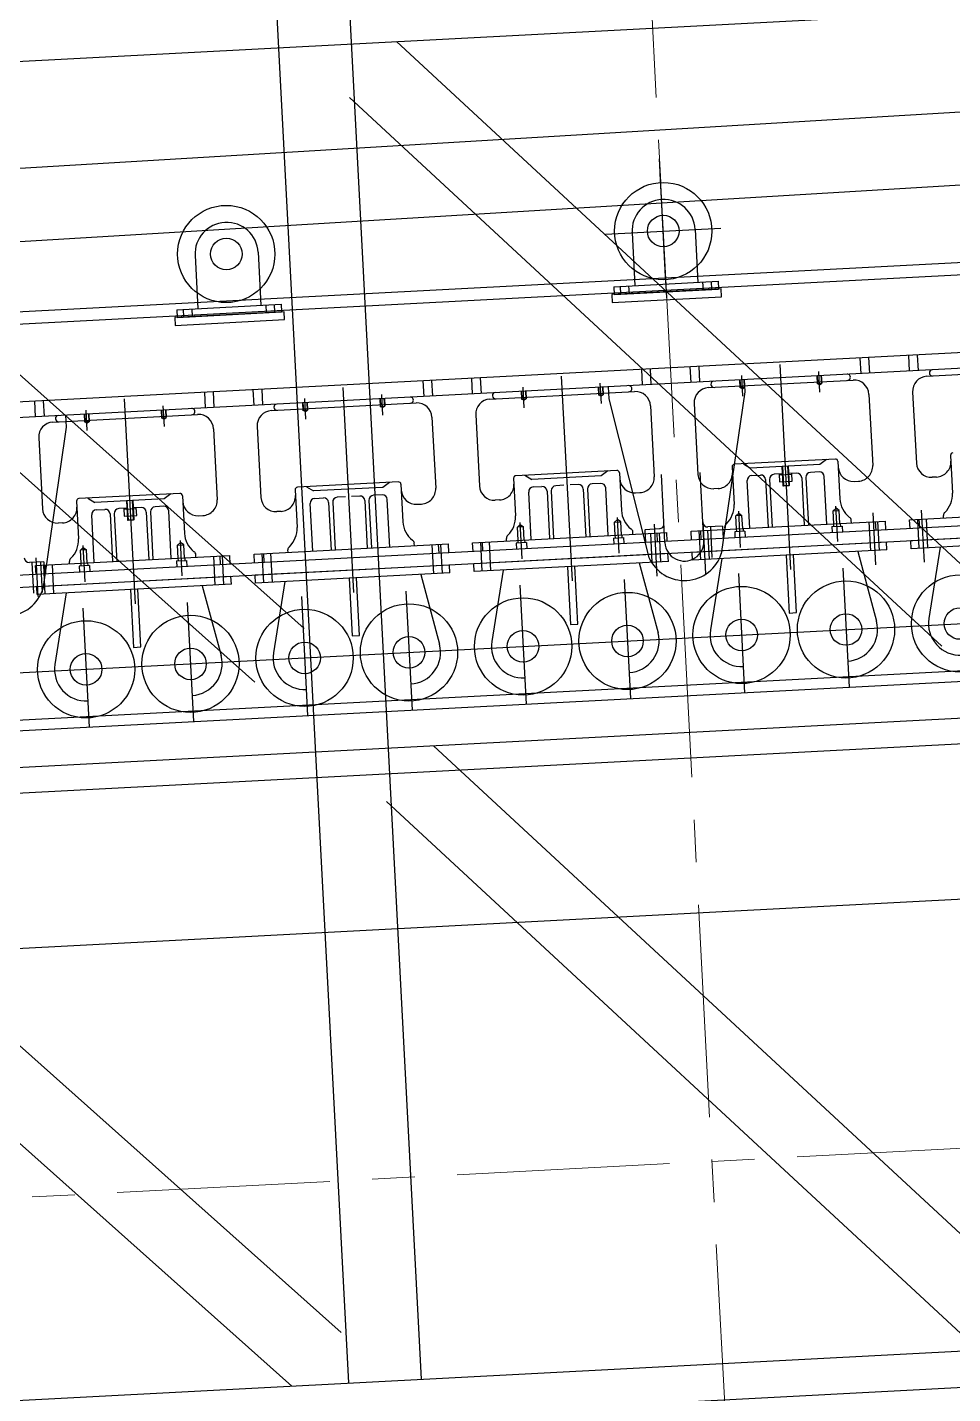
# Model space of a CAD drawing. Extents: x -114252 to 133381, y -28335 to 130380.
# Drawn here: x 37189 to 39092, y 10630 to 13440 of the extents above; entities that cross this region are included whole.
import ezdxf

# ---------------------------------------------------------------- set-up
doc = ezdxf.new("R2010")
doc.units = 0
doc.header["$LTSCALE"] = 3.5
doc.header["$MEASUREMENT"] = 0
doc.linetypes.add('CENTER', pattern=[2, 1.25, -0.25, 0.25, -0.25])
doc.layers.get('0').update_dxf_attribs({"linetype": 'CONTINUOUS'})
doc.layers.add('CENTRELINES', color=1, linetype='CENTER', lineweight=5)
doc.layers.add('piplayeq', color=200, linetype='CONTINUOUS')

# ---------------------------------------------------------------- blocks, each defined once
blk = doc.blocks.new('tensioner_profile')
for p, q in [((-770, -416), (-770, 3498.4)), ((-620, -416), (-620, 3498.4)), ((-2032.3, 2333.6), (2032.3, 2333.6)), ((-780, 1138.4), (-1987.6, 2333.6)), ((630, 1143.3), (-527.5, 2333.6)), ((527.5, 1033.6), (-630, 2223.9)), ((-887.4, 1033.6), (-2032.3, 2166.8)), ((-2595.6, 2104.2), (2374.4, 2142.6)), ((0, 1808.6), (0, 2064.5)), ((-2594.4, 1954.2), (2375.5, 1992.6)), ((-2292.9, 1819.7), (2292.9, 1819.7)), ((-993.8, 1790.8), (-993.8, 1806.8)), ((-976.2, 1790.8), (-976.2, 1806.8)), ((-823.8, 1790.8), (-823.8, 1806.8)), ((-806.3, 1790.8), (-806.3, 1806.8)), ((-93.8, 1790.8), (-93.8, 1806.8)), ((-76.2, 1790.8), (-76.2, 1806.8)), ((76.2, 1790.8), (76.2, 1806.8)), ((93.7, 1790.8), (93.7, 1806.8)), ((-2292.9, 1794.3), (2292.9, 1794.3)), ((2350, 1633.9), (-2350, 1633.9)), ((2350, 1602.1), (-2350, 1602.1)), ((-1247.5, 1602.1), (-1247.5, 1577.1)), ((-1209.2, 1602.1), (-1209.2, 1586.2)), ((-1208.4, 1602.1), (-1208.4, 1586.2)), ((-1200.4, 1602.1), (-1200.4, 1586.2)), ((-1199.6, 1602.1), (-1199.6, 1586.2)), ((-1050.4, 1602.1), (-1050.4, 1586.2)), ((-1049.6, 1602.1), (-1049.6, 1586.2)), ((-1041.6, 1602.1), (-1041.6, 1586.2)), ((-1040.8, 1602.1), (-1040.8, 1586.2)), ((-759.2, 1602.1), (-759.2, 1586.2)), ((-758.4, 1602.1), (-758.4, 1586.2)), ((-750.4, 1602.1), (-750.4, 1586.2)), ((-749.6, 1602.1), (-749.6, 1586.2)), ((-600.4, 1602.1), (-600.4, 1586.2)), ((-599.6, 1602.1), (-599.6, 1586.2)), ((-591.6, 1602.1), (-591.6, 1586.2)), ((-590.8, 1602.1), (-590.8, 1586.2)), ((-309.2, 1602.1), (-309.2, 1586.2)), ((-308.4, 1602.1), (-308.4, 1586.2)), ((-300.4, 1602.1), (-300.4, 1586.2)), ((-299.6, 1602.1), (-299.6, 1586.2)), ((-150.4, 1602.1), (-150.4, 1586.2)), ((-149.6, 1602.1), (-149.6, 1586.2)), ((-141.6, 1602.1), (-141.6, 1586.2)), ((-140.8, 1602.1), (-140.8, 1586.2)), ((-130, 1602.1), (-130, 1577.1)), ((140.8, 1602.1), (140.8, 1586.2)), ((141.6, 1602.1), (141.6, 1586.2)), ((149.6, 1602.1), (149.6, 1586.2)), ((150, 1602.1), (150, 1577.1)), ((150.4, 1602.1), (150.4, 1586.2)), ((299.6, 1602.1), (299.6, 1586.2)), ((300.4, 1602.1), (300.4, 1586.2)), ((308.4, 1602.1), (308.4, 1586.2)), ((309.2, 1602.1), (309.2, 1586.2)), ((-1247.5, 1577.1), (-1312.9, 1246.9)), ((-1274, 1589.4), (-976, 1589.4)), ((-1204.4, 1583.5), (-1209.2, 1586.2)), ((-1199.6, 1586.2), (-1209.2, 1586.2)), ((-1204.4, 1583.5), (-1199.6, 1586.2)), ((-1045.6, 1583.5), (-1050.4, 1586.2)), ((-1050.4, 1586.2), (-1040.8, 1586.2)), ((-1045.6, 1583.5), (-1040.8, 1586.2)), ((-824, 1589.4), (-526, 1589.4)), ((-754.4, 1583.5), (-759.2, 1586.2)), ((-749.6, 1586.2), (-759.2, 1586.2)), ((-754.4, 1583.5), (-749.6, 1586.2)), ((-595.6, 1583.5), (-600.4, 1586.2)), ((-600.4, 1586.2), (-590.8, 1586.2)), ((-595.6, 1583.5), (-590.8, 1586.2)), ((-374, 1589.4), (-76, 1589.4)), ((-304.4, 1583.5), (-309.2, 1586.2)), ((-299.6, 1586.2), (-309.2, 1586.2)), ((-304.4, 1583.5), (-299.6, 1586.2)), ((-145.6, 1583.5), (-150.4, 1586.2)), ((-150.4, 1586.2), (-140.8, 1586.2)), ((-145.6, 1583.5), (-140.8, 1586.2)), ((-130, 1577.1), (-64.6, 1246.9)), ((76, 1589.4), (374, 1589.4)), ((150, 1577.1), (84.6, 1246.9)), ((145.6, 1583.5), (140.8, 1586.2)), ((150.4, 1586.2), (140.8, 1586.2)), ((145.6, 1583.5), (150.4, 1586.2)), ((304.4, 1583.5), (299.6, 1586.2)), ((299.6, 1586.2), (309.2, 1586.2)), ((304.4, 1583.5), (309.2, 1586.2)), ((526, 1589.4), (824, 1589.4)), ((-1305, 1558.4), (-1305, 1412.2)), ((-945, 1558.4), (-945, 1412.2)), ((-855, 1558.4), (-855, 1412.2)), ((-495, 1558.4), (-495, 1412.2)), ((-405, 1558.4), (-405, 1412.2)), ((-45, 1558.4), (-45, 1412.2)), ((45, 1558.4), (45, 1412.2)), ((405, 1558.4), (405, 1412.2)), ((495, 1558.4), (495, 1412.2)), ((-1234, 1424.2), (-1234, 1346.6)), ((-1021, 1429.2), (-1229, 1429.2)), ((-1210.5, 1429.2), (-1196.3, 1419.7)), ((-1053.7, 1419.7), (-1196.3, 1419.7)), ((-1131.4, 1419.7), (-1131.4, 1380)), ((-1130.4, 1419.7), (-1130.4, 1379)), ((-1119.7, 1419.7), (-1119.7, 1379)), ((-1118.7, 1419.7), (-1118.7, 1380)), ((-1039.5, 1429.2), (-1053.7, 1419.7)), ((-1016, 1424.2), (-1016, 1346.6)), ((-784, 1424.2), (-784, 1346.6)), ((-571, 1429.2), (-779, 1429.2)), ((-760.5, 1429.2), (-746.3, 1419.7)), ((-603.7, 1419.7), (-746.3, 1419.7)), ((-589.5, 1429.2), (-603.7, 1419.7)), ((-566, 1424.2), (-566, 1346.6)), ((-334, 1424.2), (-334, 1346.6)), ((-121, 1429.2), (-329, 1429.2)), ((-310.5, 1429.2), (-296.3, 1419.7)), ((-153.7, 1419.7), (-296.3, 1419.7)), ((-139.5, 1429.2), (-153.7, 1419.7)), ((-116, 1424.2), (-116, 1346.6)), ((-30, 1275.8), (-30, 1415.8)), ((50, 1275.8), (50, 1415.8)), ((116, 1424.2), (116, 1346.6)), ((329, 1429.2), (121, 1429.2)), ((139.5, 1429.2), (153.7, 1419.7)), ((296.3, 1419.7), (153.7, 1419.7)), ((218.6, 1419.7), (218.6, 1380)), ((219.6, 1419.7), (219.6, 1379)), ((230.3, 1419.7), (230.3, 1379)), ((231.3, 1419.7), (231.3, 1380)), ((310.5, 1429.2), (296.3, 1419.7)), ((334, 1424.2), (334, 1346.6)), ((566, 1424.2), (566, 1346.6)), ((-1265, 1381.2), (-1274, 1381.2)), ((-1204.4, 1296.4), (-1204.4, 1394.4)), ((-1194.4, 1404.4), (-1176.6, 1404.4)), ((-1166.6, 1394.4), (-1166.6, 1296.4)), ((-1158.1, 1394.4), (-1158.1, 1296.4)), ((-1131.4, 1404.4), (-1148.1, 1404.4)), ((-1130.4, 1379), (-1131.4, 1380)), ((-1118.7, 1380), (-1131.4, 1380)), ((-1119.7, 1379), (-1130.4, 1379)), ((-1118.7, 1380), (-1119.7, 1379)), ((-1101.9, 1404.4), (-1118.7, 1404.4)), ((-1091.9, 1394.4), (-1091.9, 1296.4)), ((-1083.4, 1394.4), (-1083.4, 1296.4)), ((-1055.6, 1404.4), (-1073.4, 1404.4)), ((-1045.6, 1296.4), (-1045.6, 1394.4)), ((-985, 1381.2), (-976, 1381.2)), ((-815, 1381.2), (-824, 1381.2)), ((-754.4, 1296.4), (-754.4, 1394.4)), ((-744.4, 1404.4), (-726.6, 1404.4)), ((-716.6, 1394.4), (-716.6, 1296.4)), ((-708.1, 1394.4), (-708.1, 1296.4)), ((-681.4, 1404.4), (-698.1, 1404.4)), ((-651.9, 1404.4), (-668.7, 1404.4)), ((-641.9, 1394.4), (-641.9, 1296.4)), ((-633.4, 1394.4), (-633.4, 1296.4)), ((-605.6, 1404.4), (-623.4, 1404.4)), ((-595.6, 1296.4), (-595.6, 1394.4)), ((-535, 1381.2), (-526, 1381.2)), ((-365, 1381.2), (-374, 1381.2)), ((-304.4, 1296.4), (-304.4, 1394.4)), ((-294.4, 1404.4), (-276.6, 1404.4)), ((-266.6, 1394.4), (-266.6, 1296.4)), ((-258.1, 1394.4), (-258.1, 1296.4)), ((-231.4, 1404.4), (-248.1, 1404.4)), ((-201.9, 1404.4), (-218.7, 1404.4)), ((-191.9, 1394.4), (-191.9, 1296.4)), ((-183.4, 1394.4), (-183.4, 1296.4)), ((-155.6, 1404.4), (-173.4, 1404.4)), ((-145.6, 1296.4), (-145.6, 1394.4)), ((-85, 1381.2), (-76, 1381.2)), ((85, 1381.2), (76, 1381.2)), ((145.6, 1296.4), (145.6, 1394.4)), ((155.6, 1404.4), (173.4, 1404.4)), ((183.4, 1394.4), (183.4, 1296.4)), ((191.9, 1394.4), (191.9, 1296.4)), ((218.6, 1404.4), (201.9, 1404.4)), ((219.6, 1379), (218.6, 1380)), ((231.3, 1380), (218.6, 1380)), ((230.3, 1379), (219.6, 1379)), ((231.3, 1380), (230.3, 1379)), ((248.1, 1404.4), (231.3, 1404.4)), ((258.1, 1394.4), (258.1, 1296.4)), ((266.6, 1394.4), (266.6, 1296.4)), ((294.4, 1404.4), (276.6, 1404.4)), ((304.4, 1296.4), (304.4, 1394.4)), ((365, 1381.2), (374, 1381.2)), ((535, 1381.2), (526, 1381.2)), ((-1231.5, 1323.3), (-1225.1, 1328.4)), ((-1218.8, 1323.3), (-1231.5, 1323.3)), ((-1231.5, 1296.4), (-1231.5, 1323.3)), ((-1225.1, 1258), (-1225.1, 1332.6)), ((-1225.1, 1328.4), (-1218.8, 1323.3)), ((-1218.8, 1296.4), (-1218.8, 1323.3)), ((-1024.9, 1328.4), (-1031.2, 1323.3)), ((-1031.2, 1323.3), (-1018.5, 1323.3)), ((-1031.2, 1296.4), (-1031.2, 1323.3)), ((-1024.9, 1259.4), (-1024.9, 1332.6)), ((-1018.5, 1323.3), (-1024.9, 1328.4)), ((-1018.5, 1296.4), (-1018.5, 1323.3)), ((-331.5, 1323.3), (-325.1, 1328.4)), ((-318.8, 1323.3), (-331.5, 1323.3)), ((-331.5, 1296.4), (-331.5, 1323.3)), ((-325.1, 1258), (-325.1, 1332.6)), ((-325.1, 1328.4), (-318.8, 1323.3)), ((-318.8, 1296.4), (-318.8, 1323.3)), ((-124.9, 1328.4), (-131.2, 1323.3)), ((-131.2, 1323.3), (-118.5, 1323.3)), ((-131.2, 1296.4), (-131.2, 1323.3)), ((-124.9, 1259.4), (-124.9, 1332.6)), ((-118.5, 1323.3), (-124.9, 1328.4)), ((-118.5, 1296.4), (-118.5, 1323.3)), ((118.5, 1323.3), (124.9, 1328.4)), ((131.2, 1323.3), (118.5, 1323.3)), ((118.5, 1296.4), (118.5, 1323.3)), ((124.9, 1258), (124.9, 1332.6)), ((124.9, 1328.4), (131.2, 1323.3)), ((131.2, 1296.4), (131.2, 1323.3)), ((325.1, 1328.4), (318.8, 1323.3)), ((318.8, 1323.3), (331.5, 1323.3)), ((318.8, 1296.4), (318.8, 1323.3)), ((325.1, 1259.4), (325.1, 1332.6)), ((331.5, 1323.3), (325.1, 1328.4)), ((331.5, 1296.4), (331.5, 1323.3)), ((-1307.5, 1303.3), (-1337.5, 1303.3)), ((-1332.5, 1303.3), (-1332.5, 1240.2)), ((-1325, 1296.4), (-925, 1296.4)), ((-1325, 1278.3), (-1325, 1296.4)), ((-1323.5, 1312.2), (-1323.5, 1232.9)), ((-1314.5, 1303.3), (-1314.5, 1240.2)), ((-1309, 1296.4), (-1309, 1236.9)), ((-1307.5, 1303.3), (-1307.5, 1278.3)), ((-1305, 1278.3), (-1305, 1296.4)), ((-1291, 1296.4), (-1291, 1236.9)), ((-1255.2, 1296.4), (-1255.2, 1301.5)), ((-1232.1, 1296.4), (-1232.1, 1290.8)), ((-1218.1, 1296.4), (-1218.1, 1290.8)), ((-1031.9, 1296.4), (-1031.9, 1290.8)), ((-1017.9, 1296.4), (-1017.9, 1290.8)), ((-994.8, 1296.4), (-994.8, 1301.5)), ((-959, 1296.4), (-959, 1236.9)), ((-945, 1278.3), (-945, 1296.4)), ((-941, 1296.4), (-941, 1236.9)), ((-925, 1278.3), (-925, 1296.4)), ((-875, 1296.4), (-475, 1296.4)), ((-875, 1278.3), (-875, 1296.4)), ((-859, 1296.4), (-859, 1236.9)), ((-855, 1278.3), (-855, 1296.4)), ((-841, 1296.4), (-841, 1236.9)), ((-805.2, 1296.4), (-805.2, 1301.5)), ((-544.8, 1296.4), (-544.8, 1301.5)), ((-509, 1296.4), (-509, 1236.9)), ((-495, 1278.3), (-495, 1296.4)), ((-491, 1296.4), (-491, 1236.9)), ((-475, 1278.3), (-475, 1296.4)), ((-425, 1296.4), (-25, 1296.4)), ((-425, 1278.3), (-425, 1296.4)), ((-409, 1296.4), (-409, 1236.9)), ((-405, 1278.3), (-405, 1296.4)), ((-391, 1296.4), (-391, 1236.9)), ((-355.2, 1296.4), (-355.2, 1301.5)), ((-332.1, 1296.4), (-332.1, 1290.8)), ((-318.1, 1296.4), (-318.1, 1290.8)), ((-131.9, 1296.4), (-131.9, 1290.8)), ((-117.9, 1296.4), (-117.9, 1290.8)), ((-94.8, 1296.4), (-94.8, 1301.5)), ((-70, 1305.1), (-40, 1305.1)), ((-70, 1303.3), (-70, 1278.3)), ((-59, 1296.4), (-59, 1236.9)), ((-50, 1314.7), (-50, 1207.5)), ((-45, 1278.3), (-45, 1296.4)), ((-41, 1296.4), (-41, 1236.9)), ((-25, 1278.3), (-25, 1296.4)), ((25, 1296.4), (425, 1296.4)), ((25, 1278.3), (25, 1296.4)), ((41, 1296.4), (41, 1236.9)), ((45, 1278.3), (45, 1296.4)), ((50, 1314.7), (50, 1207.5)), ((59, 1296.4), (59, 1236.9)), ((90, 1303.3), (60, 1303.3)), ((65, 1303.3), (65, 1240.2)), ((90, 1303.3), (90, 1278.3)), ((94.8, 1296.4), (94.8, 1301.5)), ((117.9, 1296.4), (117.9, 1290.8)), ((131.9, 1296.4), (131.9, 1290.8)), ((318.1, 1296.4), (318.1, 1290.8)), ((332.1, 1296.4), (332.1, 1290.8)), ((355.2, 1296.4), (355.2, 1301.5)), ((391, 1296.4), (391, 1236.9)), ((400, 1314.7), (400, 1207.5)), ((405, 1278.3), (405, 1296.4)), ((409, 1296.4), (409, 1236.9)), ((425, 1278.3), (425, 1296.4)), ((475, 1296.4), (875, 1296.4)), ((475, 1278.3), (475, 1296.4)), ((491, 1296.4), (491, 1236.9)), ((495, 1278.3), (495, 1296.4)), ((500, 1314.7), (500, 1207.5)), ((509, 1296.4), (509, 1236.9)), ((544.8, 1296.4), (544.8, 1301.5)), ((2310, 1278.3), (-2310, 1278.3)), ((-1235.6, 1290.8), (-1235.6, 1278.3)), ((-1214.6, 1290.8), (-1235.6, 1290.8)), ((-1214.6, 1290.8), (-1214.6, 1278.3)), ((-1035.4, 1290.8), (-1035.4, 1278.3)), ((-1035.4, 1290.8), (-1014.4, 1290.8)), ((-1014.4, 1290.8), (-1014.4, 1278.3)), ((-335.6, 1290.8), (-335.6, 1278.3)), ((-314.6, 1290.8), (-335.6, 1290.8)), ((-314.6, 1290.8), (-314.6, 1278.3)), ((-135.4, 1290.8), (-135.4, 1278.3)), ((-135.4, 1290.8), (-114.4, 1290.8)), ((-114.4, 1290.8), (-114.4, 1278.3)), ((114.4, 1290.8), (114.4, 1278.3)), ((135.4, 1290.8), (114.4, 1290.8)), ((135.4, 1290.8), (135.4, 1278.3)), ((314.6, 1290.8), (314.6, 1278.3)), ((314.6, 1290.8), (335.6, 1290.8)), ((335.6, 1290.8), (335.6, 1278.3)), ((2310, 1252.9), (-2310, 1252.9)), ((-1265, 1236.9), (-1296.1, 1091.5)), ((-985, 1236.9), (-953.9, 1091.5)), ((-815, 1236.9), (-846.1, 1091.5)), ((-535, 1236.9), (-503.9, 1091.5)), ((-365, 1236.9), (-396.1, 1091.5)), ((-85, 1236.9), (-53.9, 1091.5)), ((85, 1236.9), (53.9, 1091.5)), ((365, 1236.9), (396.1, 1091.5)), ((535, 1236.9), (503.9, 1091.5)), ((-1017.5, 1204.2), (-1017.5, 959.1)), ((-567.5, 1204.2), (-567.5, 959.1)), ((-117.5, 1204.2), (-117.5, 959.1)), ((332.5, 1204.2), (332.5, 959.1)), ((2294.6, 980.2), (-2245.1, 980.4)), ((-2032.3, 883.6), (2032.3, 883.6)), ((-780, -311.6), (-1987.6, 883.6)), ((630, -306.7), (-527.5, 883.6)), ((2294.6, 830.2), (-2245.1, 830.4)), ((527.5, -416.4), (-630, 773.9)), ((-887.4, -416.4), (-2032.3, 716.8)), ((-2036.4, 512.2), (2177.1, 512.2)), ((-2045, -416), (2045, -416))]:
    blk.add_line(p, q)
at = {"ltscale": 0.3}
for p, q in [((0, 1778.6), (0, 2034.6)), ((-118.8, 1915.8), (118.8, 1915.8)), ((-1232.5, 1204.2), (-1232.5, 959.1)), ((-782.5, 1204.2), (-782.5, 959.1)), ((-332.5, 1204.2), (-332.5, 959.1)), ((117.5, 1204.2), (117.5, 959.1)), ((-1801.3, 1077.9), (2375, 1077.9))]:
    blk.add_line(p, q, dxfattribs=at)
at = {"linetype": 'Continuous'}
for p, q in [((-964.2, 1915.8), (-964.2, 1806.8)), ((-834.2, 1915.8), (-834.2, 1806.8)), ((-64.2, 1915.8), (-64.2, 1806.8)), ((65.8, 1915.8), (65.8, 1806.8)), ((-1007.5, 1806.8), (-1007.5, 1790.8)), ((-1007.5, 1806.8), (-792.5, 1806.8)), ((-792.5, 1806.8), (-792.5, 1790.8)), ((-107.5, 1806.8), (-107.5, 1790.8)), ((-107.5, 1806.8), (107.5, 1806.8)), ((107.5, 1806.8), (107.5, 1790.8)), ((-1007.5, 1790.8), (-792.5, 1790.8)), ((-107.5, 1790.8), (107.5, 1790.8)), ((-925, 1252.9), (-1325, 1252.9)), ((-1325, 1236.9), (-1325, 1252.9)), ((-925, 1236.9), (-1325, 1236.9)), ((-925, 1236.9), (-925, 1252.9)), ((-475, 1252.9), (-875, 1252.9)), ((-875, 1236.9), (-875, 1252.9)), ((-475, 1236.9), (-875, 1236.9)), ((-475, 1236.9), (-475, 1252.9)), ((-25, 1252.9), (-425, 1252.9)), ((-425, 1236.9), (-425, 1252.9)), ((-25, 1236.9), (-425, 1236.9)), ((-25, 1236.9), (-25, 1252.9)), ((425, 1252.9), (25, 1252.9)), ((25, 1236.9), (25, 1252.9)), ((425, 1236.9), (25, 1236.9)), ((425, 1236.9), (425, 1252.9)), ((875, 1252.9), (475, 1252.9)), ((475, 1236.9), (475, 1252.9)), ((875, 1236.9), (475, 1236.9))]:
    blk.add_line(p, q, dxfattribs=at)
at = {"ltscale": 3}
for p, q in [((-1309, 1602.1), (-1309, 1633.9)), ((-1291, 1602.1), (-1291, 1633.9)), ((-959, 1602.1), (-959, 1633.9)), ((-941, 1602.1), (-941, 1633.9)), ((-859, 1602.1), (-859, 1633.9)), ((-841, 1602.1), (-841, 1633.9)), ((-509, 1602.1), (-509, 1633.9)), ((-491, 1602.1), (-491, 1633.9)), ((-409, 1602.1), (-409, 1633.9)), ((-391, 1602.1), (-391, 1633.9)), ((-59, 1602.1), (-59, 1633.9)), ((-41, 1602.1), (-41, 1633.9)), ((41, 1602.1), (41, 1633.9)), ((59, 1602.1), (59, 1633.9)), ((391, 1602.1), (391, 1633.9)), ((409, 1602.1), (409, 1633.9)), ((491, 1602.1), (491, 1633.9)), ((509, 1602.1), (509, 1633.9))]:
    blk.add_line(p, q, dxfattribs=at)
at = {"ltscale": 0.5}
for p, q in [((-1204.4, 1568.1), (-1204.4, 1610.5)), ((-1125, 1629.1), (-1125, 1207.1)), ((-1045.6, 1568.1), (-1045.6, 1610.5)), ((-754.4, 1568.1), (-754.4, 1610.5)), ((-675, 1629.1), (-675, 1207.1)), ((-595.6, 1568.1), (-595.6, 1610.5)), ((-304.4, 1568.1), (-304.4, 1610.5)), ((-225, 1629.1), (-225, 1207.1)), ((-145.6, 1568.1), (-145.6, 1610.5)), ((145.6, 1568.1), (145.6, 1610.5)), ((225, 1629.1), (225, 1207.1)), ((304.4, 1568.1), (304.4, 1610.5)), ((-2170, -491), (2170, -491))]:
    blk.add_line(p, q, dxfattribs=at)
at = {"ltscale": 50}
blk.add_line((2170, 958.6), (-2170, 958.6), dxfattribs=at)
for points in [[(-1012.5, 1774.8), (-787.5, 1774.8), (-787.5, 1790.8), (-1012.5, 1790.8)], [(-112.5, 1774.8), (112.5, 1774.8), (112.5, 1790.8), (-112.5, 1790.8)], [(-1117.5, 1236.9), (-1132.5, 1236.9), (-1132.5, 1117.9), (-1117.5, 1117.9)], [(-667.5, 1236.9), (-682.5, 1236.9), (-682.5, 1117.9), (-667.5, 1117.9)], [(-217.5, 1236.9), (-232.5, 1236.9), (-232.5, 1117.9), (-217.5, 1117.9)], [(232.5, 1236.9), (217.5, 1236.9), (217.5, 1117.9), (232.5, 1117.9)]]:
    blk.add_lwpolyline(points, close=True)
for points in [[(-1138, 1404.4), (-1138, 1388.4), (-1112, 1388.4), (-1112, 1404.4)], [(-1112, 1402.4), (-1138, 1402.4)], [(212, 1404.4), (212, 1388.4), (238, 1388.4), (238, 1404.4)], [(238, 1402.4), (212, 1402.4)]]:
    blk.add_lwpolyline(points)
for centre, radius in [((-900, 1915.8), 100), ((0, 1915.8), 100), ((-900, 1915.8), 32.5), ((0, 1915.8), 32.5), ((-1232.5, 1077.9), 100), ((-1017.5, 1077.9), 100), ((-782.5, 1077.9), 100), ((-567.5, 1077.9), 100), ((-332.5, 1077.9), 100), ((-117.5, 1077.9), 100), ((117.5, 1077.9), 100), ((332.5, 1077.9), 100), ((567.5, 1077.9), 100), ((-1232.5, 1077.9), 32.5), ((-1017.5, 1077.9), 32.5), ((-782.5, 1077.9), 32.5), ((-567.5, 1077.9), 32.5), ((-332.5, 1077.9), 32.5), ((-117.5, 1077.9), 32.5), ((117.5, 1077.9), 32.5), ((332.5, 1077.9), 32.5), ((567.5, 1077.9), 32.5)]:
    blk.add_circle(centre, radius)
for centre, radius, start, end in [((-899.2, 1915.8), 65, 0, 180), ((0.8, 1915.8), 65, 0, 180), ((-1262.3, 1595.8), 6.35, 90, 270), ((-987.7, 1595.8), 6.35, 270, 90), ((-812.3, 1595.8), 6.35, 90, 270), ((-537.7, 1595.8), 6.35, 270, 90), ((-362.3, 1595.8), 6.35, 90, 270), ((-87.7, 1595.8), 6.35, 270, 90), ((87.7, 1595.8), 6.35, 90, 270), ((362.3, 1595.8), 6.35, 270, 90), ((537.7, 1595.8), 6.35, 90, 270), ((-1274, 1558.4), 31, 90, 180), ((-976, 1558.4), 31, 0, 90), ((-824, 1558.4), 31, 90, 180), ((-526, 1558.4), 31, 0, 90), ((-374, 1558.4), 31, 90, 180), ((-76, 1558.4), 31, 0, 90), ((76, 1558.4), 31, 90, 180), ((374, 1558.4), 31, 0, 90), ((526, 1558.4), 31, 90, 180), ((-1274, 1412.2), 31, 180, 270), ((-1265, 1412.2), 31, 270, 0), ((-1229, 1424.2), 5, 90, 180), ((-1021, 1424.2), 5, 0, 90), ((-985, 1412.2), 31, 180, 270), ((-976, 1412.2), 31, 270, 0), ((-824, 1412.2), 31, 180, 270), ((-815, 1412.2), 31, 270, 0), ((-779, 1424.2), 5, 90, 180), ((-571, 1424.2), 5, 0, 90), ((-535, 1412.2), 31, 180, 270), ((-526, 1412.2), 31, 270, 0), ((-374, 1412.2), 31, 180, 270), ((-365, 1412.2), 31, 270, 0), ((-329, 1424.2), 5, 90, 180), ((-121, 1424.2), 5, 0, 90), ((-85, 1412.2), 31, 180, 270), ((-76, 1412.2), 31, 270, 0), ((76, 1412.2), 31, 180, 270), ((85, 1412.2), 31, 270, 0), ((121, 1424.2), 5, 90, 180), ((329, 1424.2), 5, 0, 90), ((365, 1412.2), 31, 180, 270), ((374, 1412.2), 31, 270, 0), ((526, 1412.2), 31, 180, 270), ((535, 1412.2), 31, 270, 0), ((571, 1424.2), 5, 90, 180), ((-1194.4, 1394.4), 10, 90, 180), ((-1176.6, 1394.4), 10, 0, 90), ((-1148.1, 1394.4), 10, 90, 180), ((-1101.9, 1394.4), 10, 0, 90), ((-1073.4, 1394.4), 10, 90, 180), ((-1055.6, 1394.4), 10, 0, 90), ((-744.4, 1394.4), 10, 90, 180), ((-726.6, 1394.4), 10, 0, 90), ((-698.1, 1394.4), 10, 90, 180), ((-651.9, 1394.4), 10, 0, 90), ((-623.4, 1394.4), 10, 90, 180), ((-605.6, 1394.4), 10, 0, 90), ((-294.4, 1394.4), 10, 90, 180), ((-276.6, 1394.4), 10, 0, 90), ((-248.1, 1394.4), 10, 90, 180), ((-201.9, 1394.4), 10, 0, 90), ((-173.4, 1394.4), 10, 90, 180), ((-155.6, 1394.4), 10, 0, 90), ((155.6, 1394.4), 10, 90, 180), ((173.4, 1394.4), 10, 0, 90), ((201.9, 1394.4), 10, 90, 180), ((248.1, 1394.4), 10, 0, 90), ((276.6, 1394.4), 10, 90, 180), ((294.4, 1394.4), 10, 0, 90), ((-1286, 1347), 52, 311.2119, 359.5784), ((-964, 1347), 52, 180.4216, 228.7881), ((-836, 1347), 52, 311.2119, 359.5784), ((-514, 1347), 52, 180.4216, 228.7881), ((-386, 1347), 52, 311.2119, 359.5784), ((-64, 1347), 52, 180.4216, 228.7881), ((64, 1347), 52, 311.2119, 359.5784), ((386, 1347), 52, 180.4216, 228.7881), ((514, 1347), 52, 311.2119, 359.5784), ((-1337.5, 1313.3), 10, 180, 270), ((-1247.6, 1301.5), 7.62, 123.3662, 180), ((-1002.4, 1301.5), 7.62, 0, 56.6338), ((-797.6, 1301.5), 7.62, 123.3662, 180), ((-552.4, 1301.5), 7.62, 0, 56.6338), ((-347.6, 1301.5), 7.62, 123.3662, 180), ((-102.4, 1301.5), 7.62, 0, 56.6338), ((-40, 1315.1), 10, 270, 0), ((60, 1313.3), 10, 180, 270), ((102.4, 1301.5), 7.62, 123.3662, 180), ((347.6, 1301.5), 7.62, 0, 56.6338), ((552.4, 1301.5), 7.62, 123.3662, 180), ((10, 1275.8), 40, 180, 0), ((-1387.5, 1275.8), 80, 201.1646, 340.2342), ((10, 1275.8), 80, 201.1646, 340.2342), ((-1232.5, 1077.9), 65, 167.9414, 270), ((-1017.5, 1077.9), 65, 270, 12.0586), ((-782.5, 1077.9), 65, 167.9414, 270), ((-567.5, 1077.9), 65, 270, 12.0586), ((-332.5, 1077.9), 65, 167.9414, 270), ((-117.5, 1077.9), 65, 270, 12.0586), ((117.5, 1077.9), 65, 167.9414, 270), ((332.5, 1077.9), 65, 270, 12.0586), ((567.5, 1077.9), 65, 167.9414, 270)]:
    blk.add_arc(centre, radius, start, end)
at = {"layer": 'CENTRELINES', "ltscale": 100}
for p, q in [((0, -2708.9), (0, 4256.8)), ((-4024.8, 0), (3958.6, 0))]:
    blk.add_line(p, q, dxfattribs=at)

msp = doc.modelspace()

# ---------------------------------------------------------------- block references
at = {"layer": 'piplayeq', "rotation": 3}
msp.add_blockref('tensioner_profile', (38597.4, 11107.9), dxfattribs=at)

doc.saveas('drawing.dxf')
